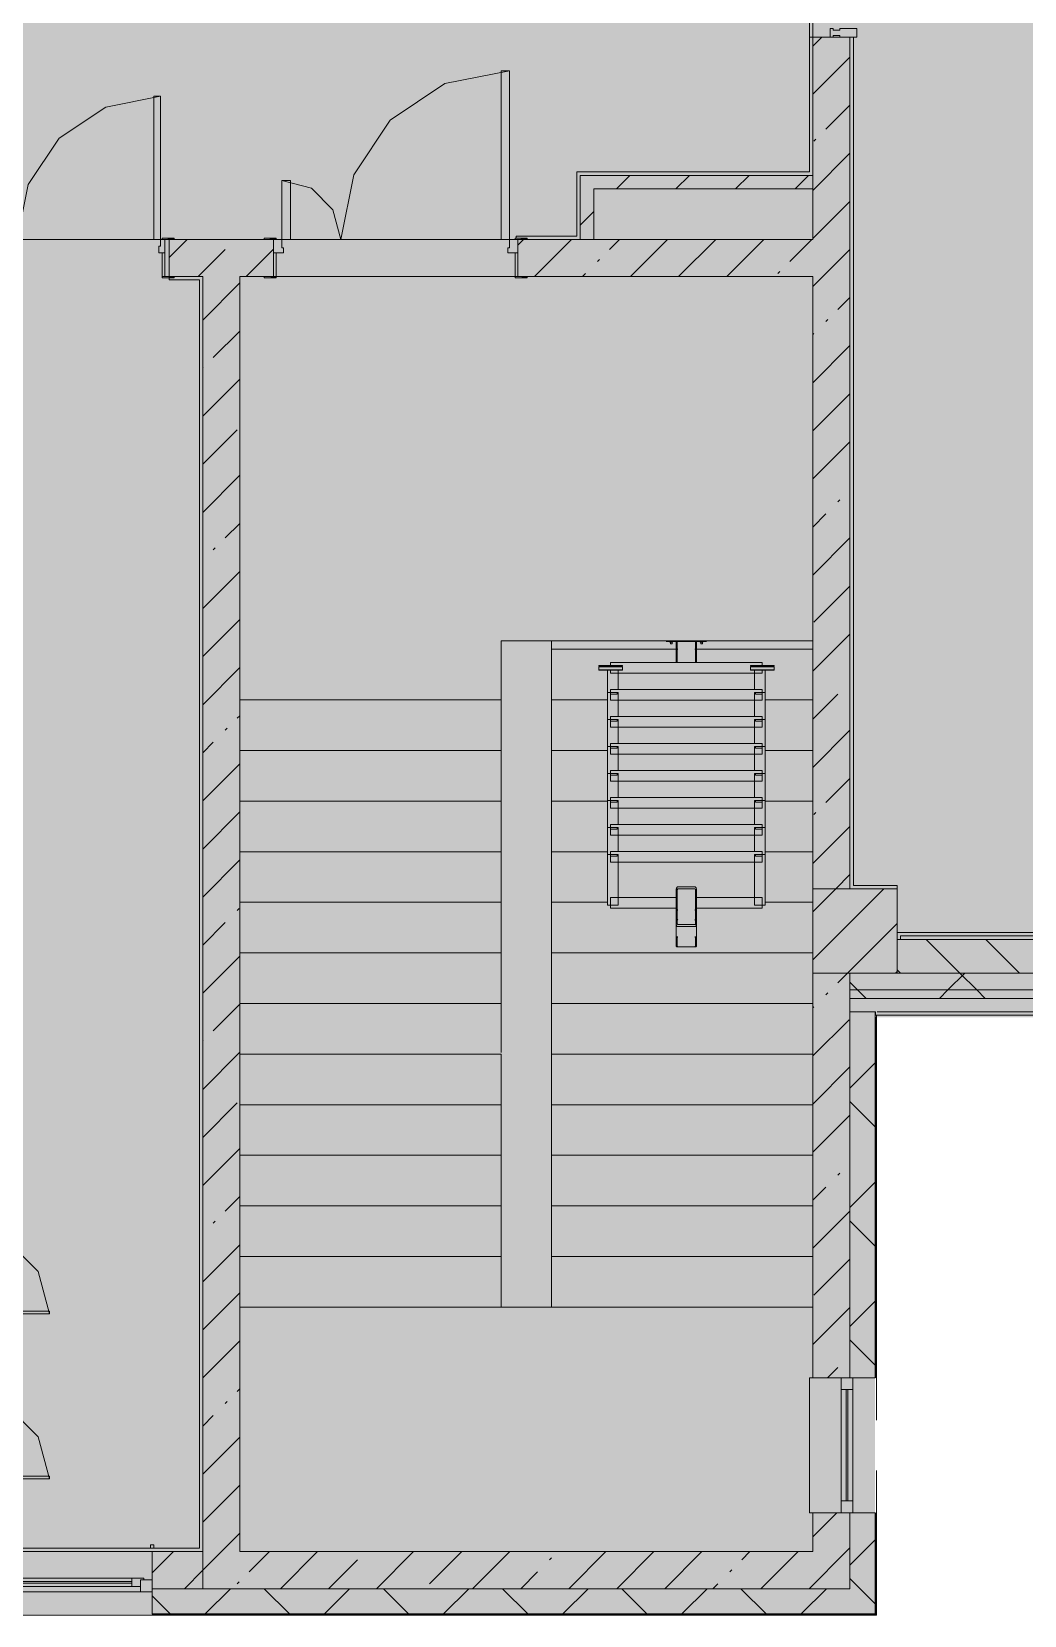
# Model space of a CAD drawing. Header units: millimetres. Extents: x -3817 to 677485, y -22715 to 103890.
# Drawn here: x 24509 to 24555.4, y -19605.9 to -19532 of the extents above; entities that cross this region are included whole.
import ezdxf

# ---------------------------------------------------------------- set-up
doc = ezdxf.new("R2010")
doc.units = ezdxf.units.MM
doc.layers.add('PDF _Геометрия', color=7, linetype='Continuous', true_color=0x1d1d1d)
doc.layers.add('PDF _Сплошная заливка', color=7, linetype='Continuous', true_color=0xffffff)

msp = doc.modelspace()

# ---------------------------------------------------------------- hatches: boundary and pattern name
at = {"layer": 'PDF _Сплошная заливка', "true_color": 0xd9d9d9, "transparency": 33554559}
for points in [[(24545.772, -19605.855), (24548.4, -19605.855), (24548.4, -19577.982), (24617.059, -19577.982), (24617.059, -19388.539), (24281.166, -19388.539), (24281.166, -19415.783), (24252.821, -19415.783), (24252.821, -19605.855), (24516.41, -19605.855)], [(24534.621, -19541.67), (24535.251, -19541.67), (24535.251, -19538.678), (24534.621, -19538.678), (24534.621, -19540.344)], [(24516.984, -19602.928), (24518.716, -19602.928), (24518.716, -19543.403), (24516.984, -19543.403), (24516.984, -19601.977)], [(24549.147, -19575.921), (24549.424, -19575.921), (24549.424, -19571.984), (24545.487, -19571.984), (24545.487, -19575.921), (24548.4, -19575.921)], [(24547.219, -19604.66), (24547.219, -19602.928), (24516.984, -19602.928), (24516.984, -19604.66), (24545.772, -19604.66)]]:
    msp.add_hatch(color=254, dxfattribs=at).paths.add_polyline_path(points)
h = msp.add_hatch(color=254, dxfattribs=at)
h.paths.add_polyline_path([(24545.772, -19541.67), (24547.219, -19541.67), (24547.219, -19532.222), (24545.487, -19532.222), (24545.487, -19541.67)], flags=0)
h.paths.add_polyline_path([(24545.772, -19519.626), (24547.219, -19519.626), (24547.219, -19518.049), (24545.487, -19518.049), (24545.487, -19519.626)], flags=0)
at = {"layer": 'PDF _Сплошная заливка', "true_color": 0xcdcdcd, "transparency": 33554559}
for points in [[(24531.314, -19541.67), (24531.314, -19533.797), (24530.921, -19533.797), (24530.921, -19541.67), (24531.091, -19541.67)], [(24514.701, -19541.67), (24515.016, -19541.67), (24515.016, -19534.978), (24514.701, -19534.978), (24514.701, -19540.344)]]:
    msp.add_hatch(color=254, dxfattribs=at).paths.add_polyline_path(points)
at = {"layer": 'PDF _Сплошная заливка', "true_color": 0xd9d9d9, "transparency": 33554559}
h = msp.add_hatch(color=254, dxfattribs=at)
h.paths.add_polyline_path([(24497.3, -19543.403), (24507.929, -19543.403), (24507.929, -19541.67), (24497.3, -19541.67)], flags=0)
h.paths.add_polyline_path([(24477.616, -19543.403), (24488.639, -19543.403), (24488.575, -19541.67), (24477.616, -19541.67)], flags=0)
h.paths.add_polyline_path([(24516.41, -19543.403), (24516.984, -19543.403), (24516.984, -19541.67), (24515.41, -19541.67), (24515.41, -19543.403), (24515.646, -19543.403)], flags=0)
at = {"layer": 'PDF _Сплошная заливка', "true_color": 0xcdcdcd, "transparency": 33554559}
h = msp.add_hatch(color=254, dxfattribs=at)
h.paths.add_polyline_path([(24508.126, -19542.3), (24508.402, -19542.3), (24508.323, -19541.67), (24508.126, -19541.67)], flags=0)
h.paths.add_polyline_path([(24514.937, -19542.3), (24515.213, -19542.3), (24515.213, -19541.67), (24515.016, -19541.67), (24515.016, -19541.985)], flags=0)
at = {"layer": 'PDF _Сплошная заливка', "true_color": 0xd9d9d9, "transparency": 33554559}
h = msp.add_hatch(color=254, dxfattribs=at)
h.paths.add_polyline_path([(24533.545, -19543.403), (24545.487, -19543.403), (24545.487, -19541.67), (24531.708, -19541.67), (24531.708, -19543.403), (24532.141, -19543.403)], flags=0)
h.paths.add_polyline_path([(24518.716, -19543.403), (24520.291, -19543.403), (24520.291, -19541.67), (24516.984, -19541.67), (24516.984, -19543.403)], flags=0)
at = {"layer": 'PDF _Сплошная заливка', "true_color": 0xcdcdcd, "transparency": 33554559}
h = msp.add_hatch(color=254, dxfattribs=at)
h.paths.add_polyline_path([(24531.708, -19542.3), (24531.708, -19541.67), (24531.314, -19541.67), (24531.236, -19542.3)], flags=0)
h.paths.add_polyline_path([(24520.291, -19542.3), (24520.764, -19542.3), (24520.685, -19542.064), (24520.685, -19541.67), (24520.291, -19541.67)], flags=0)
at = {"layer": 'PDF _Сплошная заливка', "true_color": 0xd9d9d9, "transparency": 33554559}
h = msp.add_hatch(color=254, dxfattribs=at)
h.paths.add_polyline_path([(24547.219, -19602.928), (24547.219, -19601.117), (24545.487, -19601.117), (24545.487, -19602.928), (24545.772, -19602.928)], flags=0)
h.paths.add_polyline_path([(24545.772, -19594.818), (24547.219, -19594.818), (24547.219, -19575.921), (24545.487, -19575.921), (24545.487, -19594.818)], flags=0)
h.paths.add_polyline_path([(24545.772, -19571.984), (24547.219, -19571.984), (24547.219, -19541.67), (24545.487, -19541.67), (24545.487, -19571.984)], flags=0)
h = msp.add_hatch(color=254, dxfattribs=at)
h.paths.add_polyline_path([(24549.424, -19575.921), (24558.085, -19575.921), (24558.085, -19574.346), (24549.424, -19574.346), (24549.424, -19575.79)], flags=0)
h.paths.add_polyline_path([(24592.1, -19575.921), (24592.1, -19574.346), (24587.769, -19574.346), (24587.769, -19575.921), (24589.815, -19575.921)], flags=0)
h.paths.add_polyline_path([(24583.832, -19575.921), (24583.832, -19574.346), (24581.706, -19574.346), (24581.706, -19575.921)], flags=0)
h.paths.add_polyline_path([(24599.186, -19575.921), (24606.272, -19575.921), (24606.272, -19574.346), (24599.186, -19574.346)], flags=0)
h.paths.add_polyline_path([(24613.556, -19575.921), (24614.146, -19575.921), (24614.146, -19574.346), (24613.556, -19574.346), (24613.556, -19575.563)], flags=0)
h = msp.add_hatch(color=254, dxfattribs=at)
h.paths.add_polyline_path([(24592.1, -19576.709), (24592.1, -19575.921), (24581.706, -19575.921), (24581.706, -19576.709), (24589.815, -19576.709)], flags=0)
h.paths.add_polyline_path([(24599.186, -19576.709), (24606.272, -19576.709), (24606.272, -19575.921), (24599.186, -19575.921)], flags=0)
h.paths.add_polyline_path([(24617.059, -19576.709), (24617.059, -19575.921), (24613.359, -19575.921), (24613.359, -19576.709), (24615.507, -19576.709)], flags=0)
h.paths.add_polyline_path([(24558.085, -19576.709), (24558.085, -19575.921), (24547.219, -19575.921), (24547.219, -19576.709), (24553.113, -19576.709)], flags=0)
h = msp.add_hatch(color=254, dxfattribs=at)
h.paths.add_polyline_path([(24604.496, -19577.102), (24606.272, -19577.102), (24606.272, -19576.709), (24599.186, -19576.709), (24599.186, -19577.102)], flags=0)
h.paths.add_polyline_path([(24617.059, -19577.102), (24617.059, -19576.709), (24613.359, -19576.709), (24613.359, -19577.102), (24615.507, -19577.102)], flags=0)
h.paths.add_polyline_path([(24548.4, -19577.102), (24558.085, -19577.102), (24558.085, -19576.709), (24547.219, -19576.709), (24547.219, -19577.102)], flags=0)
h.paths.add_polyline_path([(24581.706, -19577.102), (24592.1, -19577.102), (24592.1, -19576.709), (24581.706, -19576.709)], flags=0)
h = msp.add_hatch(color=254, dxfattribs=at)
h.paths.add_polyline_path([(24547.219, -19605.841), (24548.4, -19605.841), (24548.4, -19601.117), (24547.219, -19601.117), (24547.219, -19604.66)], flags=0)
h.paths.add_polyline_path([(24548.4, -19594.818), (24548.4, -19577.732), (24547.219, -19577.732), (24547.219, -19594.818)], flags=0)
h = msp.add_hatch(color=254, dxfattribs=at)
h.paths.add_polyline_path([(24501.729, -19605.841), (24507.536, -19605.841), (24507.536, -19604.66), (24479.19, -19604.66), (24479.19, -19605.841), (24487.048, -19605.841)], flags=0)
h.paths.add_polyline_path([(24547.219, -19605.841), (24547.219, -19604.66), (24514.622, -19604.66), (24514.622, -19605.841), (24545.772, -19605.841)], flags=0)
h.paths.add_polyline_path([(24465.027, -19605.841), (24472.104, -19605.841), (24472.104, -19604.66), (24464.23, -19604.66), (24464.23, -19605.841)], flags=0)
h.paths.add_polyline_path([(24452.813, -19605.841), (24457.144, -19605.841), (24457.144, -19604.66), (24452.813, -19604.66)], flags=0)
h.paths.add_polyline_path([(24436.278, -19605.841), (24436.278, -19604.66), (24430.767, -19604.66), (24430.767, -19605.841), (24434.704, -19605.841)], flags=0)
h.paths.add_polyline_path([(24406.358, -19605.841), (24406.358, -19604.66), (24397.044, -19604.66), (24397.044, -19605.841), (24400.217, -19605.841)], flags=0)

# ---------------------------------------------------------------- linework, layer by layer
at = {"layer": 'PDF _Геометрия', "color": 9, "lineweight": 9, "true_color": 0xb7b7b7}
for points in [[(24545.487, -19532.222), (24545.33, -19532.222), (24545.33, -19538.521), (24534.464, -19538.521), (24534.464, -19541.513), (24531.629, -19541.513), (24531.629, -19541.607), (24531.629, -19541.513), (24534.464, -19541.513), (24534.464, -19538.521), (24545.33, -19538.521), (24545.33, -19518.207), (24545.33, -19519.624), (24545.489, -19519.624), (24545.33, -19519.624), (24545.33, -19532.222), (24546.755, -19532.222)], [(24549.424, -19571.984), (24549.424, -19571.827), (24547.385, -19571.827), (24547.385, -19532.222), (24547.385, -19571.827), (24549.424, -19571.827), (24549.424, -19574.024), (24583.675, -19574.024), (24583.675, -19571.827), (24587.927, -19571.827), (24587.927, -19574.032), (24613.201, -19574.032), (24613.201, -19570.291), (24615.669, -19570.291), (24613.201, -19570.291), (24613.201, -19574.032), (24587.927, -19574.032), (24587.927, -19571.827), (24583.675, -19571.827), (24583.675, -19574.024), (24549.424, -19574.024)], [(24531.314, -19533.797), (24528.301, -19534.396), (24525.747, -19536.103), (24524.04, -19538.657), (24523.441, -19541.67), (24523.071, -19540.293), (24522.063, -19539.284), (24520.685, -19538.915)], [(24508.323, -19541.67), (24508.833, -19539.109), (24510.283, -19536.938), (24512.455, -19535.487), (24515.016, -19534.978)], [(24515.646, -19541.67), (24519.858, -19541.67)], [(24505.89, -19602.771), (24514.465, -19602.771), (24516.827, -19602.771), (24516.827, -19543.56), (24515.41, -19543.56), (24515.41, -19543.466), (24515.41, -19543.56), (24516.827, -19543.56), (24516.827, -19602.771), (24514.465, -19602.771), (24505.89, -19602.771)], [(24520.409, -19543.403), (24531.59, -19543.403)], [(24547.219, -19543.403), (24547.219, -19571.984)], [(24518.716, -19567.892), (24518.716, -19602.928), (24518.716, -19566.758)], [(24545.487, -19601.117), (24545.33, -19601.117), (24545.33, -19594.818)], [(24546.81, -19594.818), (24546.81, -19601.117), (24546.81, -19594.818), (24545.33, -19594.818), (24545.33, -19601.117), (24546.81, -19601.117)]]:
    msp.add_lwpolyline(points, dxfattribs=at)
at = {"layer": 'PDF _Геометрия', "color": 8, "lineweight": 9, "true_color": 0x737373}
for points in [[(24545.487, -19532.222), (24545.487, -19519.626), (24546.755, -19519.626)], [(24545.487, -19532.645), (24545.91, -19532.222)], [(24547.219, -19567.457), (24547.219, -19571.984), (24547.219, -19541.67), (24547.219, -19532.222), (24545.487, -19532.222), (24545.487, -19538.678), (24545.487, -19536.631)], [(24545.487, -19534.269), (24545.487, -19532.222), (24546.755, -19532.222)], [(24547.219, -19532.222), (24547.219, -19535.765)], [(24545.487, -19534.89), (24547.219, -19533.157)], [(24546.098, -19536.523), (24547.219, -19535.402)], [(24545.537, -19537.085), (24545.631, -19536.991)], [(24545.487, -19539.38), (24547.219, -19537.647)], [(24547.219, -19538.127), (24547.219, -19541.67), (24547.219, -19546.198)], [(24545.487, -19539.308), (24545.487, -19538.678), (24535.251, -19538.678), (24534.621, -19538.678), (24534.621, -19541.67), (24535.251, -19541.67), (24535.251, -19539.308), (24545.487, -19539.308), (24545.487, -19541.67)], [(24536.31, -19539.308), (24536.94, -19538.678)], [(24539.094, -19539.308), (24539.724, -19538.678)], [(24541.878, -19539.308), (24542.508, -19538.678)], [(24544.662, -19539.308), (24545.292, -19538.678)], [(24545.487, -19541.625), (24547.219, -19539.892)], [(24534.621, -19540.997), (24535.251, -19540.367)], [(24515.41, -19542.518), (24516.257, -19541.67)], [(24515.41, -19541.67), (24515.41, -19543.403)], [(24519.858, -19541.67), (24516.984, -19541.67), (24515.646, -19541.67)], [(24516.769, -19543.403), (24516.984, -19543.188), (24518.036, -19542.136)], [(24519.014, -19543.403), (24520.291, -19542.126)], [(24520.291, -19543.403), (24520.291, -19541.67)], [(24521.079, -19541.67), (24531.091, -19541.67)], [(24531.708, -19541.934), (24531.972, -19541.67)], [(24531.708, -19541.67), (24531.708, -19543.403)], [(24532.484, -19543.403), (24534.216, -19541.67)], [(24541.55, -19541.67), (24545.487, -19541.67), (24535.251, -19541.67), (24539.188, -19541.67)], [(24535.996, -19542.136), (24536.461, -19541.67)], [(24536.974, -19543.403), (24538.706, -19541.67)], [(24539.219, -19543.403), (24540.951, -19541.67)], [(24541.464, -19543.403), (24543.196, -19541.67)], [(24544.415, -19542.697), (24545.441, -19541.67)], [(24545.487, -19543.87), (24547.219, -19542.137)], [(24535.435, -19542.697), (24535.528, -19542.604)], [(24515.646, -19543.403), (24516.984, -19543.403)], [(24516.984, -19546.788), (24516.984, -19543.403), (24516.984, -19602.928), (24516.984, -19599.542)], [(24516.984, -19545.433), (24518.716, -19543.701)], [(24518.716, -19598.622), (24518.716, -19602.928), (24518.716, -19543.403), (24519.858, -19543.403)], [(24518.716, -19543.403), (24518.716, -19563.168), (24530.921, -19563.168), (24518.716, -19563.168)], [(24548.4, -19577.982), (24548.4, -19577.89), (24548.4, -19577.732), (24547.219, -19577.732), (24547.219, -19577.89), (24547.219, -19594.818), (24545.487, -19594.818), (24545.487, -19543.403), (24532.141, -19543.403), (24545.487, -19543.403), (24545.487, -19560.41), (24530.921, -19560.41), (24530.921, -19563.168), (24530.921, -19565.53), (24530.921, -19567.892), (24530.921, -19570.254), (24530.921, -19572.617), (24530.921, -19574.979), (24530.921, -19577.341), (24530.921, -19579.63)], [(24534.729, -19543.403), (24534.873, -19543.258)], [(24543.853, -19543.258), (24543.947, -19543.165)], [(24546.66, -19544.942), (24547.219, -19544.382)], [(24517.475, -19547.187), (24518.716, -19545.946)], [(24546.098, -19545.503), (24546.192, -19545.41)], [(24545.487, -19546.115), (24545.537, -19546.065)], [(24545.487, -19548.36), (24547.219, -19546.627)], [(24516.984, -19547.678), (24517.007, -19547.655)], [(24516.984, -19549.923), (24518.716, -19548.19)], [(24545.487, -19550.605), (24547.219, -19548.872)], [(24547.219, -19548.56), (24547.219, -19552.497)], [(24516.984, -19553.087), (24516.984, -19549.15)], [(24516.984, -19552.168), (24518.597, -19550.555)], [(24545.487, -19552.85), (24547.219, -19551.117)], [(24516.984, -19554.413), (24518.716, -19552.68)], [(24546.66, -19553.922), (24546.753, -19553.829)], [(24545.487, -19555.095), (24546.098, -19554.483)], [(24516.984, -19559.386), (24516.984, -19555.449)], [(24518.036, -19555.606), (24518.716, -19554.925)], [(24547.219, -19554.859), (24547.219, -19558.796)], [(24517.475, -19556.167), (24517.568, -19556.074)], [(24545.487, -19557.339), (24547.219, -19555.607)], [(24516.984, -19558.903), (24518.716, -19557.17)], [(24545.537, -19559.534), (24547.219, -19557.852)], [(24516.984, -19561.148), (24518.716, -19559.415)], [(24533.283, -19560.41), (24533.283, -19560.806), (24533.283, -19563.168), (24533.283, -19565.53), (24533.283, -19567.892), (24533.283, -19570.254), (24533.283, -19572.617), (24533.283, -19574.979), (24533.283, -19577.341), (24533.283, -19579.703), (24533.283, -19582.065), (24533.283, -19584.427), (24533.283, -19586.789), (24533.283, -19589.151), (24533.283, -19591.514), (24545.487, -19591.514), (24545.487, -19594.818), (24545.487, -19592.366)], [(24540.527, -19560.443), (24538.637, -19560.443)], [(24538.81, -19560.443), (24538.81, -19560.475)], [(24538.81, -19560.475), (24538.812, -19560.475), (24538.81, -19560.475)], [(24538.936, -19560.475), (24538.934, -19560.475), (24538.928, -19560.475), (24538.918, -19560.475), (24538.905, -19560.475), (24538.89, -19560.475), (24538.873, -19560.475), (24538.857, -19560.475), (24538.842, -19560.475), (24538.829, -19560.475), (24538.819, -19560.475), (24538.812, -19560.475), (24538.819, -19560.475), (24538.829, -19560.475), (24538.842, -19560.475), (24538.857, -19560.475), (24538.873, -19560.475), (24538.89, -19560.475), (24538.905, -19560.475), (24538.918, -19560.475), (24538.928, -19560.475), (24538.934, -19560.475), (24538.936, -19560.475), (24538.936, -19560.443)], [(24538.834, -19560.443), (24538.834, -19560.553)], [(24538.834, -19560.553), (24538.835, -19560.553), (24538.834, -19560.553)], [(24538.913, -19560.553), (24538.911, -19560.553), (24538.907, -19560.553), (24538.901, -19560.553), (24538.893, -19560.553), (24538.883, -19560.553), (24538.873, -19560.553), (24538.863, -19560.553), (24538.854, -19560.553), (24538.845, -19560.553), (24538.839, -19560.553), (24538.835, -19560.553), (24538.839, -19560.553), (24538.845, -19560.553), (24538.854, -19560.553), (24538.863, -19560.553), (24538.873, -19560.553), (24538.883, -19560.553), (24538.893, -19560.553), (24538.901, -19560.553), (24538.907, -19560.553), (24538.911, -19560.553), (24538.913, -19560.553), (24538.913, -19560.443)], [(24539.11, -19560.443), (24539.11, -19561.425)], [(24539.157, -19561.425), (24539.157, -19560.443)], [(24539.18, -19560.443), (24539.983, -19560.443)], [(24540.007, -19561.425), (24540.007, -19560.443)], [(24540.054, -19561.425), (24540.054, -19560.443)], [(24540.228, -19560.443), (24540.228, -19560.475)], [(24540.228, -19560.475), (24540.23, -19560.475), (24540.228, -19560.475)], [(24540.354, -19560.475), (24540.351, -19560.475), (24540.345, -19560.475), (24540.335, -19560.475), (24540.322, -19560.475), (24540.307, -19560.475), (24540.291, -19560.475), (24540.274, -19560.475), (24540.259, -19560.475), (24540.246, -19560.475), (24540.236, -19560.475), (24540.23, -19560.475), (24540.236, -19560.475), (24540.246, -19560.475), (24540.259, -19560.475), (24540.274, -19560.475), (24540.291, -19560.475), (24540.307, -19560.475), (24540.322, -19560.475), (24540.335, -19560.475), (24540.345, -19560.475), (24540.351, -19560.475), (24540.354, -19560.475), (24540.354, -19560.443)], [(24540.251, -19560.443), (24540.251, -19560.553)], [(24540.251, -19560.553), (24540.252, -19560.553), (24540.251, -19560.553)], [(24540.33, -19560.553), (24540.329, -19560.553), (24540.325, -19560.553), (24540.318, -19560.553), (24540.31, -19560.553), (24540.301, -19560.553), (24540.291, -19560.553), (24540.28, -19560.553), (24540.271, -19560.553), (24540.263, -19560.553), (24540.256, -19560.553), (24540.252, -19560.553), (24540.256, -19560.553), (24540.263, -19560.553), (24540.271, -19560.553), (24540.28, -19560.553), (24540.291, -19560.553), (24540.301, -19560.553), (24540.31, -19560.553), (24540.318, -19560.553), (24540.325, -19560.553), (24540.329, -19560.553), (24540.33, -19560.553), (24540.33, -19560.443)], [(24545.487, -19561.829), (24547.219, -19560.097)], [(24535.899, -19561.588), (24535.488, -19561.588), (24535.488, -19561.565), (24536.039, -19561.565), (24536.039, -19561.472)], [(24536.039, -19561.623), (24536.039, -19561.425), (24543.125, -19561.425), (24536.039, -19561.425)], [(24545.487, -19560.806), (24539.983, -19560.806), (24545.487, -19560.806), (24545.487, -19563.168), (24545.487, -19565.53), (24545.487, -19567.892), (24545.487, -19570.254), (24545.487, -19572.617), (24545.487, -19574.979), (24545.487, -19577.341), (24545.487, -19579.703), (24545.487, -19582.065), (24545.487, -19584.367)], [(24543.125, -19561.425), (24543.125, -19561.623)], [(24543.125, -19561.472), (24543.125, -19561.565), (24543.676, -19561.565), (24543.676, -19561.588), (24543.265, -19561.588)], [(24547.219, -19561.158), (24547.219, -19565.095)], [(24516.984, -19563.393), (24518.716, -19561.66)], [(24516.984, -19565.685), (24516.984, -19561.748)], [(24535.488, -19561.756), (24535.488, -19561.623), (24536.59, -19561.623), (24536.59, -19561.756)], [(24535.899, -19561.565), (24536.395, -19561.565)], [(24535.899, -19563.927), (24535.899, -19561.783), (24535.899, -19563.927)], [(24536.039, -19561.565), (24535.946, -19561.565)], [(24543.125, -19561.783), (24543.125, -19561.921), (24536.039, -19561.921), (24536.039, -19561.783)], [(24542.769, -19561.783), (24542.769, -19562.684), (24542.769, -19561.921), (24536.395, -19561.921), (24536.395, -19562.684), (24536.395, -19561.783)], [(24542.574, -19561.756), (24542.574, -19561.623), (24543.676, -19561.623), (24543.676, -19561.756)], [(24542.769, -19561.565), (24543.265, -19561.565)], [(24543.218, -19561.565), (24543.125, -19561.565)], [(24543.265, -19561.783), (24543.265, -19563.927), (24543.265, -19561.783)], [(24535.899, -19562.825), (24536.395, -19562.825), (24536.395, -19563.944), (24536.395, -19563.18), (24542.769, -19563.18), (24542.769, -19563.944), (24542.769, -19562.825), (24543.265, -19562.825), (24543.265, -19565.187), (24543.265, -19562.825)], [(24535.899, -19565.187), (24535.899, -19562.825), (24535.899, -19565.187)], [(24536.039, -19562.732), (24536.039, -19562.825), (24535.946, -19562.825)], [(24543.125, -19562.684), (24543.125, -19563.18), (24536.039, -19563.18), (24536.039, -19562.684), (24543.125, -19562.684), (24536.039, -19562.684)], [(24543.218, -19562.825), (24543.125, -19562.825), (24543.125, -19562.732)], [(24545.487, -19564.808), (24545.487, -19562.356)], [(24545.487, -19564.074), (24546.66, -19562.902)], [(24518.597, -19564.024), (24518.716, -19563.905)], [(24535.899, -19564.084), (24536.395, -19564.084), (24536.395, -19565.204), (24536.395, -19564.44), (24542.769, -19564.44), (24542.769, -19565.204), (24542.769, -19564.084), (24543.265, -19564.084), (24543.265, -19566.446), (24543.265, -19564.084)], [(24535.899, -19566.446), (24535.899, -19564.084), (24535.899, -19566.446)], [(24536.039, -19563.991), (24536.039, -19564.084), (24535.946, -19564.084)], [(24543.125, -19563.944), (24543.125, -19564.44), (24536.039, -19564.44), (24536.039, -19563.944), (24543.125, -19563.944), (24536.039, -19563.944)], [(24543.218, -19564.084), (24543.125, -19564.084), (24543.125, -19563.991)], [(24516.984, -19565.638), (24517.475, -19565.147)], [(24518.036, -19564.586), (24518.129, -19564.492)], [(24545.487, -19566.319), (24547.219, -19564.587)], [(24518.716, -19584.367), (24518.716, -19582.065), (24518.716, -19579.703), (24518.716, -19577.341), (24518.716, -19574.979), (24518.716, -19572.617), (24518.716, -19570.254), (24518.716, -19567.892), (24518.716, -19565.53), (24530.921, -19565.53), (24518.716, -19565.53)], [(24535.899, -19565.344), (24536.395, -19565.344), (24536.395, -19566.464), (24536.395, -19565.7), (24542.769, -19565.7), (24542.769, -19566.464), (24542.769, -19565.344), (24543.265, -19565.344), (24543.265, -19567.706), (24543.265, -19565.344)], [(24535.899, -19567.706), (24535.899, -19565.344), (24535.899, -19567.706)], [(24536.039, -19565.251), (24536.039, -19565.344), (24535.946, -19565.344)], [(24543.125, -19565.204), (24543.125, -19565.7), (24536.039, -19565.7), (24536.039, -19565.204), (24543.125, -19565.204), (24536.039, -19565.204)], [(24543.218, -19565.344), (24543.125, -19565.344), (24543.125, -19565.251)], [(24516.984, -19567.883), (24518.716, -19566.15)], [(24535.899, -19566.604), (24536.395, -19566.604), (24536.395, -19567.724), (24536.395, -19566.96), (24542.769, -19566.96), (24542.769, -19567.724), (24542.769, -19566.604), (24543.265, -19566.604), (24543.265, -19568.966), (24543.265, -19566.604)], [(24535.899, -19568.966), (24535.899, -19566.604), (24535.899, -19568.966)], [(24536.039, -19566.511), (24536.039, -19566.604), (24535.946, -19566.604)], [(24543.125, -19566.464), (24543.125, -19566.96), (24536.039, -19566.96), (24536.039, -19566.464), (24543.125, -19566.464), (24536.039, -19566.464)], [(24543.218, -19566.604), (24543.125, -19566.604), (24543.125, -19566.511)], [(24518.716, -19566.758), (24518.716, -19571.064)], [(24545.487, -19571.107), (24545.487, -19567.17)], [(24546.098, -19567.953), (24547.219, -19566.832)], [(24516.984, -19571.984), (24516.984, -19568.047)], [(24535.899, -19567.864), (24536.395, -19567.864), (24536.395, -19568.983), (24536.395, -19568.22), (24542.769, -19568.22), (24542.769, -19568.983), (24542.769, -19567.864), (24543.265, -19567.864), (24543.265, -19570.226), (24543.265, -19567.864)], [(24535.899, -19570.226), (24535.899, -19567.864), (24535.899, -19570.226)], [(24536.039, -19567.771), (24536.039, -19567.864), (24535.946, -19567.864)], [(24543.125, -19567.724), (24543.125, -19568.22), (24536.039, -19568.22), (24536.039, -19567.724), (24543.125, -19567.724), (24536.039, -19567.724)], [(24543.218, -19567.864), (24543.125, -19567.864), (24543.125, -19567.771)], [(24516.984, -19570.128), (24518.716, -19568.395)], [(24545.537, -19568.514), (24545.631, -19568.421)], [(24535.899, -19569.124), (24536.395, -19569.124), (24536.395, -19570.243), (24536.395, -19569.479), (24542.769, -19569.479), (24542.769, -19570.243), (24542.769, -19569.124), (24543.265, -19569.124), (24543.265, -19571.486), (24543.265, -19569.124)], [(24535.899, -19571.486), (24535.899, -19569.124), (24535.899, -19571.486)], [(24536.039, -19569.031), (24536.039, -19569.124), (24535.946, -19569.124)], [(24543.125, -19568.983), (24543.125, -19569.479), (24536.039, -19569.479), (24536.039, -19568.983), (24543.125, -19568.983), (24536.039, -19568.983)], [(24543.218, -19569.124), (24543.125, -19569.124), (24543.125, -19569.031)], [(24545.487, -19570.809), (24547.219, -19569.077)], [(24536.039, -19570.29), (24536.039, -19570.383), (24535.946, -19570.383)], [(24543.125, -19570.243), (24543.125, -19570.739), (24536.039, -19570.739), (24536.039, -19570.243), (24543.125, -19570.243), (24536.039, -19570.243)], [(24543.218, -19570.383), (24543.125, -19570.383), (24543.125, -19570.29)], [(24516.984, -19572.373), (24518.716, -19570.64)], [(24535.899, -19570.383), (24536.395, -19570.383), (24536.395, -19572.745), (24535.899, -19572.745), (24535.899, -19570.393), (24535.899, -19572.745)], [(24536.039, -19572.886), (24536.039, -19572.39), (24539.11, -19572.39), (24536.395, -19572.39), (24536.395, -19570.739)], [(24543.125, -19572.886), (24540.054, -19572.886), (24543.125, -19572.886), (24543.125, -19572.39), (24540.054, -19572.39), (24542.769, -19572.39), (24542.769, -19570.739), (24536.468, -19570.739)], [(24543.265, -19572.745), (24542.769, -19572.745), (24542.769, -19570.383), (24543.265, -19570.383), (24543.265, -19572.745), (24543.265, -19570.383)], [(24545.487, -19573.054), (24546.557, -19571.984), (24547.219, -19571.322)], [(24540.054, -19574.667), (24540.054, -19573.612), (24540.054, -19572.037), (24540.053, -19572.009), (24540.049, -19571.983), (24540.042, -19571.959), (24540.034, -19571.938), (24540.023, -19571.921), (24540.011, -19571.908), (24539.997, -19571.9), (24539.983, -19571.897), (24539.18, -19571.897), (24539.166, -19571.9), (24539.153, -19571.908), (24539.141, -19571.921), (24539.13, -19571.938), (24539.121, -19571.959), (24539.115, -19571.983), (24539.111, -19572.009), (24539.11, -19572.037), (24539.11, -19573.612), (24539.11, -19574.667)], [(24545.487, -19575.299), (24548.802, -19571.984)], [(24518.597, -19573.004), (24518.691, -19572.911)], [(24535.946, -19572.745), (24536.039, -19572.745), (24536.039, -19572.838)], [(24539.11, -19572.886), (24536.039, -19572.886), (24539.11, -19572.886)], [(24539.11, -19572.886), (24539.11, -19573.407), (24539.11, -19572.998)], [(24539.18, -19572.986), (24539.174, -19572.986), (24539.169, -19572.988), (24539.164, -19572.989), (24539.16, -19572.992), (24539.157, -19572.995), (24539.157, -19572.998), (24539.157, -19573.407), (24539.157, -19573.41), (24539.16, -19573.413), (24539.164, -19573.416), (24539.169, -19573.418), (24539.174, -19573.419), (24539.18, -19573.419)], [(24539.162, -19572.963), (24539.18, -19572.962)], [(24539.983, -19572.962), (24540.002, -19572.963)], [(24539.983, -19573.419), (24539.99, -19573.419), (24539.995, -19573.418), (24540, -19573.416), (24540.004, -19573.413), (24540.006, -19573.41), (24540.007, -19573.407), (24540.007, -19572.998), (24540.006, -19572.995), (24540.004, -19572.992), (24540, -19572.989), (24539.995, -19572.988), (24539.99, -19572.986), (24539.983, -19572.986)], [(24540.054, -19572.998), (24540.054, -19573.407), (24540.054, -19572.916)], [(24543.125, -19572.838), (24543.125, -19572.745), (24543.218, -19572.745)], [(24516.984, -19574.618), (24518.036, -19573.566)], [(24518.716, -19573.426), (24518.716, -19577.363)], [(24540.054, -19573.612), (24540.053, -19573.639), (24540.049, -19573.665), (24540.042, -19573.689), (24540.034, -19573.71), (24540.023, -19573.727), (24540.011, -19573.74), (24539.997, -19573.748), (24539.983, -19573.751), (24539.18, -19573.751), (24539.166, -19573.748), (24539.153, -19573.74), (24539.141, -19573.727), (24539.13, -19573.71), (24539.121, -19573.689), (24539.115, -19573.665), (24539.111, -19573.639), (24539.11, -19573.612)], [(24539.18, -19573.444), (24539.162, -19573.442)], [(24540.002, -19573.442), (24539.983, -19573.444)], [(24545.487, -19577.406), (24545.487, -19573.469)], [(24546.66, -19576.372), (24547.11, -19575.921), (24549.424, -19573.607)], [(24516.984, -19578.283), (24516.984, -19574.346)], [(24539.983, -19574.222), (24540.002, -19574.223), (24540.019, -19574.226), (24540.034, -19574.232), (24540.045, -19574.24), (24540.052, -19574.248), (24540.054, -19574.258), (24540.054, -19574.667), (24540.052, -19574.677), (24540.045, -19574.685), (24540.034, -19574.693), (24540.019, -19574.698), (24540.002, -19574.702), (24539.983, -19574.703), (24539.18, -19574.703), (24539.162, -19574.702), (24539.145, -19574.698), (24539.13, -19574.693), (24539.119, -19574.685), (24539.112, -19574.677), (24539.11, -19574.667), (24539.11, -19574.258), (24539.112, -19574.248), (24539.119, -19574.24), (24539.13, -19574.232), (24539.145, -19574.226), (24539.162, -19574.223), (24539.18, -19574.222)], [(24539.18, -19574.246), (24539.174, -19574.246), (24539.169, -19574.247), (24539.164, -19574.249), (24539.16, -19574.252), (24539.157, -19574.255), (24539.157, -19574.258), (24539.157, -19574.667), (24539.157, -19574.67), (24539.16, -19574.673), (24539.164, -19574.676), (24539.169, -19574.678), (24539.174, -19574.679), (24539.18, -19574.679)], [(24539.983, -19574.679), (24539.99, -19574.679), (24539.995, -19574.678), (24540, -19574.676), (24540.004, -19574.673), (24540.006, -19574.67), (24540.007, -19574.667), (24540.007, -19574.258), (24540.006, -19574.255), (24540.004, -19574.252), (24540, -19574.249), (24539.995, -19574.247), (24539.99, -19574.246), (24539.983, -19574.246)], [(24549.424, -19574.346), (24558.085, -19574.346), (24558.085, -19575.921), (24558.085, -19577.89), (24581.706, -19577.89), (24581.706, -19575.921), (24558.085, -19575.921), (24558.085, -19577.89), (24548.463, -19577.89), (24548.424, -19577.89), (24548.424, -19577.732), (24548.4, -19577.732)], [(24553.543, -19577.102), (24553.149, -19576.709), (24552.362, -19575.921), (24550.787, -19574.346)], [(24555.145, -19575.921), (24553.571, -19574.346)], [(24516.984, -19576.863), (24518.716, -19575.13)], [(24548.637, -19575.921), (24558.085, -19575.921), (24548.637, -19575.921), (24547.219, -19575.921), (24547.219, -19577.732), (24547.219, -19577.89)], [(24547.219, -19575.921), (24547.219, -19577.732), (24548.4, -19577.732), (24548.424, -19577.732)], [(24549.355, -19575.921), (24549.424, -19575.852)], [(24549.578, -19575.921), (24549.424, -19575.768)], [(24551.408, -19577.102), (24551.802, -19576.709), (24552.589, -19575.921)], [(24546.098, -19576.933), (24546.192, -19576.84)], [(24547.975, -19577.102), (24547.581, -19576.709), (24547.219, -19576.347)], [(24547.219, -19576.709), (24558.085, -19576.709)], [(24517.475, -19578.617), (24518.716, -19577.375)], [(24545.487, -19577.544), (24545.537, -19577.494)], [(24547.219, -19577.102), (24558.085, -19577.102)], [(24547.219, -19594.818), (24547.219, -19577.89), (24547.219, -19577.732)], [(24548.491, -19577.732), (24558.085, -19577.732)], [(24545.487, -19579.789), (24547.18, -19578.097)], [(24553.235, -19577.89), (24548.463, -19577.89), (24548.463, -19577.982)], [(24516.984, -19579.108), (24517.007, -19579.085)], [(24516.984, -19581.353), (24518.716, -19579.62)], [(24545.487, -19591.514), (24533.283, -19591.514), (24530.921, -19591.514), (24518.716, -19591.514), (24530.921, -19591.514), (24530.921, -19589.151), (24530.921, -19586.789), (24530.921, -19584.427), (24530.921, -19582.065), (24530.921, -19579.703), (24518.716, -19579.703), (24530.921, -19579.703)], [(24518.716, -19579.725), (24518.716, -19583.662)], [(24545.487, -19583.705), (24545.487, -19579.768)], [(24516.984, -19584.582), (24516.984, -19580.645)], [(24545.487, -19582.034), (24547.219, -19580.302)], [(24547.219, -19581.291), (24548.4, -19580.11)], [(24516.984, -19583.597), (24518.597, -19581.984)], [(24548.4, -19583.095), (24547.219, -19581.914)], [(24545.487, -19584.279), (24547.219, -19582.547)], [(24516.984, -19585.842), (24518.716, -19584.11)], [(24545.487, -19602.928), (24518.716, -19602.928), (24518.716, -19591.514), (24518.716, -19589.151), (24530.921, -19589.151), (24518.716, -19589.151), (24518.716, -19586.789), (24518.716, -19584.427), (24530.921, -19584.427), (24518.716, -19584.427)], [(24545.487, -19584.427), (24533.283, -19584.427), (24545.487, -19584.427), (24545.487, -19586.789), (24545.487, -19589.151), (24533.283, -19589.151), (24545.487, -19589.151)], [(24546.66, -19585.352), (24546.753, -19585.259)], [(24547.219, -19586.859), (24548.4, -19585.678)], [(24518.036, -19587.036), (24518.716, -19586.355)], [(24518.716, -19586.024), (24518.716, -19589.961)], [(24545.487, -19586.524), (24546.098, -19585.913)], [(24545.487, -19590.004), (24545.487, -19586.067)], [(24516.984, -19590.881), (24516.984, -19586.944)], [(24545.487, -19588.769), (24547.219, -19587.037)], [(24509.827, -19591.825), (24505.89, -19591.825), (24505.89, -19591.699), (24509.827, -19591.699), (24509.827, -19591.825), (24509.3, -19589.857), (24507.859, -19588.416), (24505.89, -19587.888)], [(24517.475, -19587.597), (24517.568, -19587.503)], [(24548.4, -19588.663), (24547.219, -19587.482)], [(24516.984, -19590.332), (24518.716, -19588.6)], [(24545.537, -19590.964), (24547.219, -19589.282)], [(24516.984, -19592.577), (24518.716, -19590.845)], [(24545.487, -19593.259), (24547.219, -19591.527)], [(24547.219, -19592.426), (24548.4, -19591.245)], [(24518.716, -19592.323), (24518.716, -19596.26)], [(24516.984, -19594.822), (24518.716, -19593.09)], [(24516.984, -19597.18), (24516.984, -19593.243)], [(24548.4, -19594.231), (24547.219, -19593.049)], [(24546.173, -19594.818), (24546.66, -19594.332)], [(24518.597, -19595.454), (24518.716, -19595.335)], [(24546.81, -19594.818), (24547.219, -19594.818), (24546.81, -19594.818)], [(24546.81, -19594.818), (24546.81, -19601.117)], [(24547.046, -19600.566), (24547.046, -19595.369)], [(24547.125, -19600.566), (24547.125, -19595.369)], [(24547.361, -19601.117), (24547.361, -19594.818)], [(24509.827, -19599.535), (24505.89, -19599.535), (24505.89, -19599.409), (24509.827, -19599.409), (24509.827, -19599.535), (24509.3, -19597.566), (24507.859, -19596.125), (24505.89, -19595.598)], [(24518.036, -19596.016), (24518.129, -19595.922)], [(24516.984, -19597.067), (24517.475, -19596.577)], [(24516.984, -19599.312), (24518.716, -19597.58)], [(24516.984, -19601.557), (24518.716, -19599.825)], [(24516.984, -19602.928), (24516.984, -19604.66), (24547.219, -19604.66), (24547.219, -19602.928), (24547.219, -19601.117), (24548.4, -19601.117), (24547.219, -19601.117), (24547.219, -19602.928), (24547.219, -19604.66), (24516.984, -19604.66), (24514.622, -19604.66), (24514.622, -19605.855), (24514.622, -19604.66), (24514.622, -19602.928), (24507.536, -19602.928)], [(24545.487, -19602.239), (24546.609, -19601.117)], [(24547.219, -19601.117), (24545.487, -19601.117), (24545.487, -19602.928), (24545.487, -19601.117), (24545.487, -19601.977)], [(24516.126, -19604.66), (24516.984, -19603.802), (24517.859, -19602.928), (24518.716, -19602.07)], [(24545.311, -19604.66), (24547.043, -19602.928), (24547.219, -19602.752)], [(24547.219, -19603.561), (24548.4, -19602.38)], [(24514.622, -19603.919), (24515.614, -19602.928)], [(24519.159, -19603.873), (24520.103, -19602.928)], [(24520.616, -19604.66), (24522.348, -19602.928)], [(24522.861, -19604.66), (24524.21, -19603.312)], [(24525.106, -19604.66), (24526.838, -19602.928)], [(24527.577, -19604.434), (24529.083, -19602.928)], [(24529.596, -19604.66), (24531.328, -19602.928)], [(24533.19, -19603.312), (24533.283, -19603.218)], [(24534.086, -19604.66), (24535.818, -19602.928)], [(24536.331, -19604.66), (24538.063, -19602.928)], [(24538.576, -19604.66), (24540.308, -19602.928)], [(24542.17, -19603.312), (24542.553, -19602.928)], [(24543.066, -19604.66), (24544.798, -19602.928)], [(24507.929, -19604.172), (24514.228, -19604.172)], [(24508.481, -19604.33), (24513.677, -19604.33)], [(24513.677, -19604.172), (24513.677, -19604.566)], [(24514.622, -19604.251), (24514.071, -19604.251)], [(24518.597, -19604.434), (24518.691, -19604.341)], [(24531.841, -19604.66), (24532.629, -19603.873)], [(24541.608, -19603.873), (24541.702, -19603.78)], [(24548.4, -19605.366), (24547.219, -19604.185)], [(24507.536, -19604.802), (24514.622, -19604.802)], [(24513.677, -19604.408), (24508.481, -19604.408)], [(24515.471, -19605.841), (24514.622, -19604.993)], [(24517.101, -19605.841), (24518.283, -19604.66)], [(24521.038, -19605.841), (24519.857, -19604.66)], [(24522.669, -19605.841), (24523.85, -19604.66)], [(24526.606, -19605.841), (24525.425, -19604.66)], [(24528.237, -19605.841), (24529.418, -19604.66)], [(24532.174, -19605.841), (24530.993, -19604.66)], [(24533.804, -19605.841), (24534.985, -19604.66)], [(24537.741, -19605.841), (24536.56, -19604.66)], [(24539.372, -19605.841), (24540.553, -19604.66)], [(24540.821, -19604.66), (24541.047, -19604.434)], [(24543.309, -19605.841), (24542.128, -19604.66)], [(24544.939, -19605.841), (24546.12, -19604.66)], [(24548.4, -19605.841), (24547.219, -19605.841), (24514.622, -19605.841)]]:
    msp.add_lwpolyline(points, dxfattribs=at)
for points in [[(24546.44, -19531.907), (24546.44, -19531.828), (24546.306, -19531.828), (24546.306, -19532.222), (24546.44, -19532.222), (24546.44, -19532.143), (24546.755, -19532.143), (24546.755, -19532.222), (24547.542, -19532.222), (24547.542, -19531.828), (24546.755, -19531.828), (24546.755, -19531.907)], [(24532.141, -19541.67), (24534.621, -19541.67)], [(24520.409, -19543.403), (24531.59, -19543.403)], [(24533.283, -19560.806), (24539.18, -19560.806)], [(24536.59, -19561.565), (24535.488, -19561.565), (24535.488, -19561.588), (24536.59, -19561.588)], [(24536.59, -19561.783), (24536.59, -19561.756), (24535.488, -19561.756), (24535.488, -19561.783)], [(24542.574, -19561.565), (24542.574, -19561.588), (24543.676, -19561.588), (24543.676, -19561.565)], [(24542.574, -19561.756), (24542.574, -19561.783), (24543.676, -19561.783), (24543.676, -19561.756)], [(24536.354, -19562.903), (24536.354, -19562.825), (24536.039, -19562.825), (24536.039, -19562.903)], [(24542.81, -19562.825), (24542.81, -19562.903), (24543.125, -19562.903), (24543.125, -19562.825)], [(24533.283, -19563.168), (24535.899, -19563.168)], [(24543.265, -19563.168), (24545.487, -19563.168)], [(24536.354, -19564.163), (24536.354, -19564.084), (24536.039, -19564.084), (24536.039, -19564.163)], [(24542.81, -19564.084), (24542.81, -19564.163), (24543.125, -19564.163), (24543.125, -19564.084)], [(24533.283, -19565.53), (24535.899, -19565.53)], [(24536.354, -19565.423), (24536.354, -19565.344), (24536.039, -19565.344), (24536.039, -19565.423)], [(24542.81, -19565.344), (24542.81, -19565.423), (24543.125, -19565.423), (24543.125, -19565.344)], [(24543.265, -19565.53), (24545.487, -19565.53)], [(24536.354, -19566.604), (24536.354, -19566.683), (24536.039, -19566.683), (24536.039, -19566.604)], [(24543.125, -19566.604), (24543.125, -19566.683), (24542.81, -19566.683), (24542.81, -19566.604)], [(24530.921, -19567.892), (24518.716, -19567.892)], [(24533.283, -19567.892), (24535.899, -19567.892)], [(24536.354, -19567.864), (24536.354, -19567.942), (24536.039, -19567.942), (24536.039, -19567.864)], [(24543.125, -19567.864), (24543.125, -19567.942), (24542.81, -19567.942), (24542.81, -19567.864)], [(24543.265, -19567.892), (24545.487, -19567.892)], [(24536.354, -19569.124), (24536.354, -19569.202), (24536.039, -19569.202), (24536.039, -19569.124)], [(24543.125, -19569.124), (24543.125, -19569.202), (24542.81, -19569.202), (24542.81, -19569.124)], [(24530.921, -19570.254), (24518.716, -19570.254)], [(24533.283, -19570.254), (24535.899, -19570.254)], [(24543.265, -19570.254), (24545.487, -19570.254)], [(24536.354, -19570.383), (24536.354, -19570.462), (24536.039, -19570.462), (24536.039, -19570.383)], [(24543.125, -19570.383), (24543.125, -19570.462), (24542.81, -19570.462), (24542.81, -19570.383)], [(24539.983, -19573.658), (24539.988, -19573.657), (24539.992, -19573.655), (24539.997, -19573.65), (24540, -19573.645), (24540.003, -19573.638), (24540.005, -19573.63), (24540.007, -19573.621), (24540.007, -19573.612), (24540.007, -19572.037), (24540.007, -19572.027), (24540.005, -19572.019), (24540.003, -19572.011), (24540, -19572.004), (24539.997, -19571.998), (24539.992, -19571.994), (24539.988, -19571.991), (24539.983, -19571.99), (24539.18, -19571.99), (24539.176, -19571.991), (24539.171, -19571.994), (24539.167, -19571.998), (24539.164, -19572.004), (24539.161, -19572.011), (24539.159, -19572.019), (24539.157, -19572.027), (24539.157, -19572.037), (24539.157, -19573.612), (24539.157, -19573.621), (24539.159, -19573.63), (24539.161, -19573.638), (24539.164, -19573.645), (24539.167, -19573.65), (24539.171, -19573.655), (24539.176, -19573.657), (24539.18, -19573.658)], [(24549.424, -19571.984), (24545.487, -19571.984), (24545.487, -19575.921), (24549.424, -19575.921)], [(24530.921, -19572.617), (24518.716, -19572.617)], [(24533.283, -19572.617), (24535.899, -19572.617)], [(24543.265, -19572.617), (24545.487, -19572.617)], [(24549.582, -19574.189), (24583.832, -19574.189)], [(24549.582, -19574.346), (24549.582, -19574.189)], [(24530.921, -19574.979), (24518.716, -19574.979)], [(24533.283, -19574.979), (24545.487, -19574.979)], [(24530.921, -19577.341), (24518.716, -19577.341)], [(24533.283, -19577.341), (24545.487, -19577.341)], [(24533.283, -19579.703), (24545.487, -19579.703)], [(24530.921, -19582.065), (24518.716, -19582.065)], [(24533.283, -19582.065), (24545.487, -19582.065)], [(24530.921, -19586.789), (24518.716, -19586.789)], [(24533.283, -19586.789), (24545.487, -19586.789)], [(24547.361, -19595.369), (24546.81, -19595.369), (24546.81, -19594.818), (24547.361, -19594.818)], [(24548.4, -19594.818), (24547.219, -19594.818)], [(24547.361, -19601.117), (24546.81, -19601.117), (24546.81, -19600.566), (24547.361, -19600.566)], [(24514.543, -19602.609), (24514.543, -19602.763), (24514.701, -19602.763), (24514.701, -19602.609)], [(24516.984, -19604.66), (24516.984, -19602.928), (24514.622, -19602.928), (24514.622, -19604.66)], [(24514.228, -19604.172), (24507.929, -19604.172), (24507.929, -19604.251), (24508.087, -19604.251), (24508.087, -19604.566), (24514.071, -19604.566), (24514.071, -19604.251), (24514.228, -19604.251)], [(24514.071, -19604.802), (24514.071, -19604.251), (24514.622, -19604.251), (24514.622, -19604.802)]]:
    msp.add_lwpolyline(points, close=True, dxfattribs=at)
at = {"layer": 'PDF _Геометрия', "color": 9, "lineweight": 9, "true_color": 0xb7b7b7}
for points in [[(24531.314, -19533.797), (24530.921, -19533.797), (24530.921, -19541.67), (24531.314, -19541.67)], [(24515.016, -19534.978), (24514.701, -19534.978), (24514.701, -19541.67), (24515.016, -19541.67)], [(24520.685, -19538.915), (24520.685, -19541.67), (24521.079, -19541.67), (24521.079, -19538.915)], [(24508.244, -19541.67), (24514.701, -19541.67)], [(24515.016, -19541.67), (24515.016, -19541.985), (24514.937, -19541.985), (24514.937, -19542.3), (24515.213, -19542.3), (24515.213, -19541.67)], [(24515.095, -19541.67), (24515.646, -19541.67), (24515.646, -19541.607), (24515.095, -19541.607)], [(24515.095, -19541.678), (24515.213, -19541.678), (24515.213, -19541.67), (24515.095, -19541.67)], [(24515.213, -19543.403), (24515.41, -19543.403), (24515.41, -19541.67), (24515.213, -19541.67)], [(24520.409, -19541.67), (24520.409, -19541.607), (24519.858, -19541.607), (24519.858, -19541.67)], [(24520.685, -19541.67), (24520.291, -19541.67), (24520.291, -19542.3), (24520.764, -19542.3), (24520.764, -19542.064), (24520.685, -19542.064)], [(24531.314, -19541.67), (24531.314, -19542.064), (24531.236, -19542.064), (24531.236, -19542.3), (24531.708, -19542.3), (24531.708, -19541.67)], [(24531.59, -19541.67), (24532.141, -19541.67), (24532.141, -19541.607), (24531.59, -19541.607)], [(24515.095, -19543.403), (24515.213, -19543.403), (24515.213, -19542.3), (24515.095, -19542.3)], [(24520.409, -19543.403), (24520.409, -19542.3), (24520.291, -19542.3), (24520.291, -19543.403)], [(24531.59, -19543.403), (24531.708, -19543.403), (24531.708, -19542.3), (24531.59, -19542.3)], [(24515.095, -19543.466), (24515.646, -19543.466), (24515.646, -19543.403), (24515.095, -19543.403)], [(24520.409, -19543.466), (24520.409, -19543.403), (24519.858, -19543.403), (24519.858, -19543.466)], [(24531.59, -19543.466), (24532.141, -19543.466), (24532.141, -19543.403), (24531.59, -19543.403)]]:
    msp.add_lwpolyline(points, close=True, dxfattribs=at)
at = {"layer": 'PDF _Геометрия', "color": 7, "lineweight": 9}
for points in [[(24548.4, -19594.818), (24548.4, -19577.982)], [(24548.424, -19594.818), (24548.424, -19577.982)], [(24548.463, -19594.818), (24548.463, -19577.982)], [(24548.463, -19596.787), (24548.463, -19594.818), (24548.463, -19596.787)], [(24346.912, -19605.904), (24352.817, -19605.904), (24359.903, -19605.904), (24365.808, -19605.904), (24382.343, -19605.904), (24388.249, -19605.904), (24394.39, -19605.904), (24397.044, -19605.904), (24406.358, -19605.904), (24430.767, -19605.904), (24436.278, -19605.904), (24452.813, -19605.904), (24457.144, -19605.904), (24464.23, -19605.904), (24472.104, -19605.904), (24479.19, -19605.904), (24507.536, -19605.904), (24514.622, -19605.904), (24547.219, -19605.904), (24548.424, -19605.904), (24548.463, -19605.904), (24548.463, -19601.117), (24548.463, -19599.149), (24548.463, -19601.117)], [(24514.622, -19605.865), (24547.219, -19605.865), (24548.4, -19605.865), (24548.424, -19605.865), (24548.424, -19601.117)], [(24548.4, -19605.841), (24548.4, -19601.117)], [(24512.26, -19605.904), (24514.622, -19605.904), (24512.26, -19605.904)]]:
    msp.add_lwpolyline(points, dxfattribs=at)
msp.add_lwpolyline([(24507.536, -19605.904), (24509.898, -19605.904)], close=True, dxfattribs=at)
at = {"layer": 'PDF _Сплошная заливка', "color": 254, "lineweight": 35, "true_color": 0xcdcdcd, "transparency": 33554559}
for points in [[(24521.079, -19541.67), (24521.079, -19538.915), (24520.685, -19541.67), (24520.685, -19538.915)], [(24515.646, -19541.67), (24515.646, -19541.607), (24515.095, -19541.67)], [(24520.409, -19541.67), (24520.409, -19541.607), (24519.858, -19541.67)], [(24532.141, -19541.67), (24532.141, -19541.607), (24531.59, -19541.67)], [(24515.213, -19543.403), (24515.213, -19542.3), (24515.095, -19543.403), (24515.095, -19542.3)], [(24520.409, -19543.403), (24520.409, -19542.3), (24520.291, -19543.403), (24520.291, -19542.3)], [(24531.708, -19543.403), (24531.708, -19542.3), (24531.59, -19543.403), (24531.59, -19542.3)], [(24515.646, -19543.466), (24515.646, -19543.403), (24515.095, -19543.466)], [(24520.409, -19543.466), (24520.409, -19543.403), (24519.858, -19543.466)], [(24532.141, -19543.466), (24532.141, -19543.403), (24531.59, -19543.466)]]:
    msp.add_solid(points, dxfattribs=at)
at = {"layer": 'PDF _Сплошная заливка', "color": 254, "lineweight": 35, "true_color": 0xd9d9d9, "transparency": 33554559}
for points in [[(24545.487, -19539.308), (24545.487, -19538.678), (24535.251, -19539.308), (24535.251, -19538.678)], [(24514.622, -19604.66), (24516.984, -19604.66), (24514.622, -19602.928), (24516.984, -19602.928)]]:
    msp.add_solid(points, dxfattribs=at)
at = {"layer": 'PDF _Сплошная заливка', "color": 254, "lineweight": 35, "true_color": 0xd7d7d7, "transparency": 33554559}
msp.add_solid([(24515.41, -19543.403), (24515.41, -19541.67), (24515.213, -19543.403), (24515.213, -19541.67)], dxfattribs=at)

doc.saveas('drawing.dxf')
